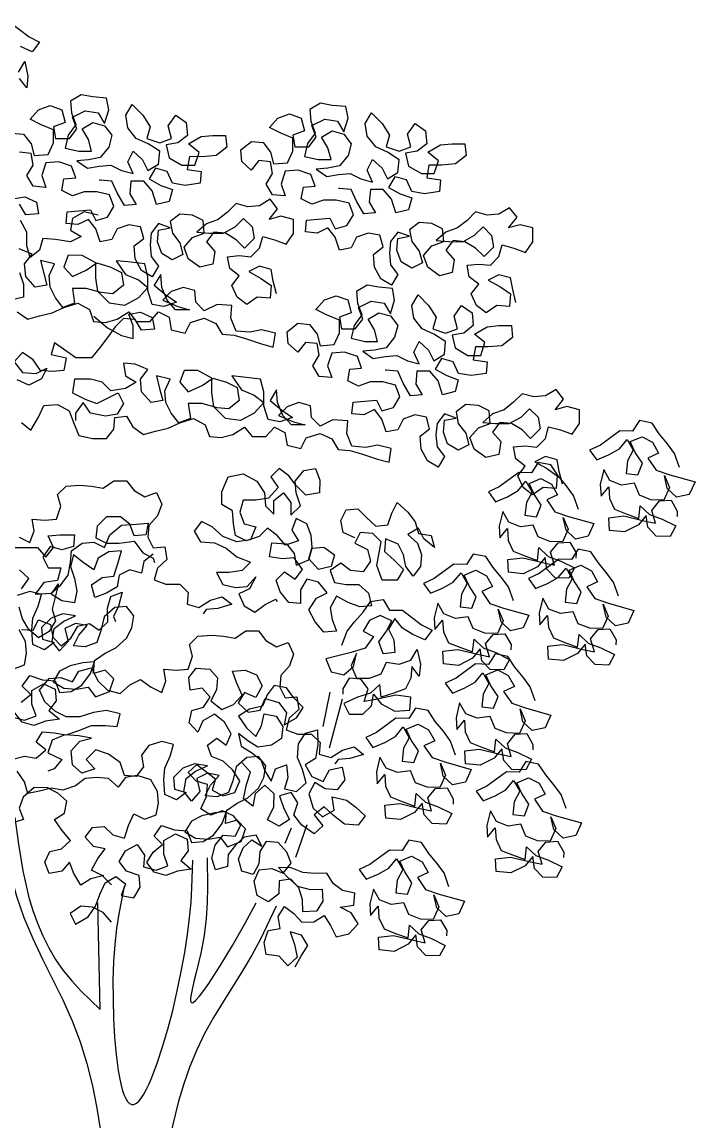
# Model space of a CAD drawing. Extents: x 115 to 1469, y 94 to 338.
# Drawn here: x 184.165 to 186.83, y 247.435 to 251.787 of the extents above; entities that cross this region are included whole.
import ezdxf

# ---------------------------------------------------------------- set-up
doc = ezdxf.new("R2010")
doc.units = 0
doc.layers.get('0').update_dxf_attribs({"linetype": 'CONTINUOUS'})
doc.layers.add('ESQUAD', color=3, linetype='CONTINUOUS')

# ---------------------------------------------------------------- blocks, each defined once
blk = doc.blocks.new('ARV-ELEV4')
for p, q in [((499.8, 1990.1), (513.6, 2057.1)), ((536.6, 2043.4), (511.5, 1948.3)), ((426.2, 1764.7), (438.7, 1794)), ((468, 1799.8), (446.4, 1736.6)), ((68.1, 1442.4), (63.5, 1648.8))]:
    blk.add_line(p, q)
for points in [[(-107, 3353.9), (-69.9, 3325.1), (-49.4, 3314.8), (-63.8, 3296.2), (-86.4, 3306.5)], [(-90.6, 3257.1), (-78.2, 3277.7), (-72.1, 3248.9), (-74.2, 3226.2), (-88.5, 3244.8)], [(-93, 2793.2), (-72.4, 2778.8), (-49.8, 2784.9), (-25.1, 2791.1), (-2.4, 2801.4), (24.4, 2809.6), (47, 2797.2), (55.2, 2774.5), (77.9, 2772.5), (100.6, 2778.6), (123.2, 2793), (137.6, 2774.5), (164.4, 2774.4), (180.9, 2793), (201.5, 2782.6), (205.6, 2757.9), (232.3, 2751.7), (242.6, 2772.3), (269.4, 2780.5), (292.1, 2770.2), (304.4, 2749.6), (327.1, 2747.5), (349.7, 2741.3), (380.6, 2731), (403.2, 2724.8), (407.4, 2751.6), (380.6, 2757.8), (358, 2753.7), (331.2, 2755.7), (320.9, 2780.5), (323, 2805.2), (294.2, 2807.3), (269.4, 2794.9), (253, 2811.4), (250.9, 2834.1), (228.3, 2840.3), (205.6, 2832.1), (189.1, 2815.6), (218, 2803.2), (240.6, 2797), (213.8, 2797), (197.4, 2815.6), (187.1, 2840.3), (185.1, 2865), (172.7, 2844.4), (195.3, 2825.9), (215.9, 2811.5), (191.2, 2803.2), (168.5, 2807.4), (160.3, 2834.2), (160.4, 2860.9), (154.2, 2885.6), (121.2, 2889.8), (98.6, 2891.9), (117.1, 2865.1), (141.8, 2854.8), (160.3, 2840.3), (141.8, 2819.8), (115, 2805.4), (86.2, 2809.5), (63.5, 2832.2), (59.4, 2859), (59.5, 2887.8), (32.7, 2902.2), (5.9, 2902.3), (-2.3, 2879.6), (14.1, 2861.1), (40.9, 2873.4), (61.5, 2887.8), (88.3, 2879.5), (108.9, 2869.2), (113, 2844.5), (92.4, 2828), (69.7, 2830.1), (40.9, 2838.4), (14.1, 2838.4), (18.2, 2809.6), (-4.5, 2801.4), (-18.9, 2819.9), (-29.1, 2840.5), (-31.2, 2863.2), (-20.9, 2885.8), (-47.6, 2892), (-41.5, 2867.3), (-35.3, 2844.6), (-58, 2840.5), (-76.5, 2861.1), (-78.5, 2885.9), (-64.1, 2904.4), (-88.8, 2914.7)], [(409.4, 2827.5), (403.2, 2852.2), (399.1, 2874.8), (376.5, 2881), (355.9, 2870.7), (378.5, 2858.4), (399.1, 2843.9), (397, 2819.2), (372.3, 2821.3), (351.7, 2806.9), (333.2, 2821.3), (322.9, 2844), (337.3, 2862.5), (318.8, 2877), (314.7, 2899.6), (337.4, 2901.7), (360, 2899.6), (376.5, 2916), (382.7, 2938.7), (405.4, 2932.5), (428, 2924.2), (442.4, 2944.8), (442.5, 2971.6), (417.8, 2977.8), (395.1, 2971.6), (411.6, 2992.2), (397.2, 3010.7), (376.6, 2998.4), (353.9, 2996.4), (331.3, 3002.6), (314.8, 2986.1), (296.3, 2971.7), (273.6, 2963.5), (255, 2947), (279.8, 2945), (306.5, 2944.9), (329.2, 2957.3), (345.7, 2973.7), (362.1, 2957.2), (366.2, 2934.6), (347.7, 2916.1), (331.2, 2932.6), (310.6, 2944.9), (288, 2947), (273.6, 2928.5), (290, 2909.9), (285.9, 2885.2), (261.2, 2879.1), (238.5, 2895.6), (230.3, 2918.2), (246.8, 2936.7), (269.5, 2945), (267.4, 2969.7), (246.8, 2980), (222.1, 2982.1), (203.6, 2967.7), (207.7, 2945), (222.1, 2926.5), (228.2, 2903.8), (207.6, 2893.5), (187, 2905.9), (178.8, 2928.6), (180.9, 2951.2), (203.6, 2955.3), (180.9, 2963.6), (166.5, 2945.1), (164.4, 2922.4), (166.5, 2899.8), (180.8, 2881.2), (168.5, 2860.6), (147.9, 2873), (135.6, 2895.7), (133.5, 2920.4), (152.1, 2934.8), (145.9, 2957.4), (123.3, 2961.6), (100.6, 2953.4), (90.3, 2932.8), (67.6, 2928.7), (59.4, 2953.4), (45, 2971.9), (24.4, 2961.7), (1.8, 2963.7), (3.8, 2986.4), (49.1, 2990.5), (59.4, 2969.9), (82.1, 2976), (94.5, 2996.6), (86.2, 3019.3), (61.5, 3025.5), (36.8, 3025.5), (14.2, 3017.3), (-6.4, 3027.6), (-2.3, 3050.2), (20.4, 3052.3), (12.2, 3074.9), (-12.5, 3083.2), (-37.3, 3081.2), (-45.5, 3056.5), (-37.3, 3033.8), (-62, 3035.9), (-74.4, 3056.5), (-62, 3077.1), (-66.1, 3099.7), (-88.7, 3101.8)], [(-103.1, 3138.9), (-80.5, 3136.8), (-66.1, 3118.3), (-59.9, 3095.6), (-33.1, 3097.6), (-22.8, 3120.3), (-22.8, 3145), (-47.5, 3155.3), (-68.1, 3165.6), (-51.6, 3184.1), (-28.9, 3192.4), (-6.3, 3184.1), (-0.1, 3159.4), (-22.8, 3151.2), (-18.7, 3128.5), (8.1, 3128.5), (22.5, 3147), (14.3, 3169.7), (39, 3182), (63.7, 3177.9), (76.1, 3157.3), (84.3, 3184), (80.2, 3206.7), (53.5, 3208.8), (30.8, 3212.9), (10.2, 3200.6), (12.3, 3177.9), (20.5, 3155.2), (6, 3134.7), (-0.2, 3110), (26.6, 3103.8), (51.3, 3103.7), (45.2, 3126.4), (32.8, 3147), (53.4, 3159.3), (76.1, 3153.1), (90.5, 3134.6), (84.3, 3111.9), (67.8, 3091.4), (45.1, 3087.3), (22.5, 3085.2), (43, 3070.8), (65.7, 3074.9), (88.4, 3076.9), (108.9, 3066.6), (131.6, 3060.4), (121.3, 3083.1), (131.6, 3103.7), (150.1, 3087.2), (160.4, 3066.6), (181, 3078.9), (183.1, 3103.6), (160.5, 3118.1), (137.8, 3128.4), (121.4, 3149), (117.3, 3173.7), (129.7, 3194.3), (150.2, 3173.7), (164.6, 3151), (158.4, 3128.3), (183.1, 3120.1), (205.8, 3128.3), (199.6, 3153), (214.1, 3173.6), (234.6, 3159.2), (236.7, 3134.5), (218.1, 3120.1), (195.5, 3116), (201.6, 3091.2), (226.3, 3076.8), (251, 3076.8), (259.3, 3101.5), (238.7, 3118), (263.5, 3132.4), (286.1, 3134.4), (310.8, 3134.4), (312.9, 3111.7), (292.3, 3095.3), (265.5, 3093.2), (240.8, 3093.3), (236.6, 3068.6), (263.4, 3064.4), (261.3, 3041.8), (232.5, 3037.7), (207.8, 3041.8), (197.5, 3064.5), (174.8, 3070.7), (162.5, 3050.1), (185.1, 3037.7), (207.8, 3029.5), (201.6, 3006.8), (176.8, 3000.7), (168.6, 3027.4), (152.2, 3046), (127.5, 3046), (125.4, 3021.3), (137.7, 3000.7), (115.1, 2998.6), (100.7, 3023.4), (90.4, 3046), (67.7, 3048.1), (65.7, 3048.1)], [(873.2, 2811.3), (867, 2836), (862.9, 2858.6), (840.3, 2864.8), (819.7, 2854.5), (842.3, 2842.2), (862.9, 2827.7), (860.8, 2803), (836.1, 2805.1), (815.5, 2790.7), (797, 2805.1), (786.7, 2827.8), (801.1, 2846.3), (782.6, 2860.8), (778.5, 2883.4), (801.2, 2885.5), (823.8, 2883.4), (840.3, 2899.8), (846.5, 2922.5), (869.2, 2916.3), (891.8, 2908), (906.2, 2928.6), (906.3, 2955.4), (881.6, 2961.6), (858.9, 2955.4), (875.4, 2976), (861, 2994.5), (840.4, 2982.2), (817.7, 2980.2), (795.1, 2986.4), (778.6, 2969.9), (760.1, 2955.5), (737.4, 2947.3), (718.8, 2930.8), (743.6, 2928.8), (770.3, 2928.7), (793, 2941.1), (809.5, 2957.5), (825.9, 2941), (830, 2918.4), (811.5, 2899.9), (795, 2916.4), (774.4, 2928.7), (751.8, 2930.8), (737.4, 2912.3), (753.8, 2893.7), (749.7, 2869), (725, 2862.9), (702.3, 2879.4), (694.1, 2902), (710.6, 2920.5), (733.3, 2928.8), (731.2, 2953.5), (710.6, 2963.8), (685.9, 2965.9), (667.4, 2951.5), (671.5, 2928.8), (685.9, 2910.3), (692, 2887.6), (671.4, 2877.3), (650.8, 2889.7), (642.6, 2912.4), (644.7, 2935), (667.4, 2939.1), (644.7, 2947.4), (630.3, 2928.9), (628.2, 2906.2), (630.2, 2883.6), (644.6, 2865), (632.3, 2844.4), (611.7, 2856.8), (599.4, 2879.5), (597.3, 2904.2), (615.9, 2918.6), (609.7, 2941.2), (587.1, 2945.4), (564.4, 2937.2), (554.1, 2916.6), (531.4, 2912.5), (523.2, 2937.2), (508.8, 2955.7), (488.2, 2945.5), (465.6, 2947.5), (467.6, 2970.2), (512.9, 2974.3), (523.2, 2953.7), (545.9, 2959.8), (558.3, 2980.4), (550, 3003.1), (525.3, 3009.3), (500.6, 3009.3), (478, 3001.1), (457.4, 3011.4), (461.5, 3034), (484.2, 3036.1), (476, 3058.7), (451.2, 3067), (426.5, 3065), (418.3, 3040.3), (426.5, 3017.6), (401.8, 3019.7), (389.4, 3040.3), (401.8, 3060.9), (397.7, 3083.5), (375.1, 3085.6), (360.6, 3067.1), (342.1, 3083.6), (340.1, 3106.2), (360.7, 3122.7), (383.3, 3120.6), (397.7, 3102.1), (403.9, 3079.4), (430.7, 3081.4), (441, 3104.1), (441, 3128.8), (416.3, 3139.1), (395.7, 3149.4), (412.2, 3167.9), (434.9, 3176.2), (457.5, 3167.9), (463.7, 3143.2), (441, 3135), (445.1, 3112.3), (471.9, 3112.3), (486.3, 3130.8), (478.1, 3153.5), (502.8, 3165.8), (527.5, 3161.7), (539.9, 3141.1), (548.1, 3167.8), (544, 3190.5), (517.3, 3192.6), (494.6, 3196.7), (474, 3184.4), (476, 3161.7), (484.3, 3139), (469.8, 3118.5), (463.6, 3093.8), (490.4, 3087.6), (515.1, 3087.5), (509, 3110.2), (496.6, 3130.8), (517.2, 3143.1), (539.9, 3136.9), (554.3, 3118.4), (548.1, 3095.7), (531.6, 3075.2), (508.9, 3071.1), (486.3, 3069), (506.8, 3054.6), (529.5, 3058.7), (552.2, 3060.7), (572.7, 3050.4), (595.4, 3044.2), (585.1, 3066.9), (595.4, 3087.5), (613.9, 3071), (624.2, 3050.4), (644.8, 3062.7), (646.9, 3087.4), (624.3, 3101.9), (601.6, 3112.2), (585.2, 3132.8), (581.1, 3157.5), (593.4, 3178.1), (614, 3157.5), (628.4, 3134.8), (622.2, 3112.1), (646.9, 3103.9), (669.6, 3112.1), (663.4, 3136.8), (677.9, 3157.4), (698.4, 3143), (700.5, 3118.3), (681.9, 3103.9), (659.3, 3099.8), (665.4, 3075), (690.1, 3060.6), (714.8, 3060.6), (723.1, 3085.3), (702.5, 3101.8), (727.2, 3116.2), (749.9, 3118.2), (774.6, 3118.2), (776.7, 3095.5), (756, 3079.1), (729.3, 3077), (704.6, 3077.1), (700.4, 3052.4), (727.2, 3048.2), (725.1, 3025.6), (696.3, 3021.5), (671.6, 3025.6), (661.3, 3048.3), (638.6, 3054.5), (626.3, 3033.9), (648.9, 3021.5), (671.6, 3013.3), (665.4, 2990.6), (640.6, 2984.5), (632.4, 3011.2), (616, 3029.8), (591.3, 3029.8), (589.2, 3005.1), (601.5, 2984.5), (578.9, 2982.4), (564.5, 3007.2), (554.2, 3029.8), (531.5, 3031.9), (529.5, 3031.9)], [(-101.1, 3011.5), (-78.4, 3015.6), (-55.8, 3005.3), (-51.7, 2982.6), (-76.4, 2980.6), (-88.7, 3001.2)], [(63.9, 2980), (37.1, 2986.2), (14.4, 2973.9), (10.3, 2951.3), (30.9, 2938.9), (10.3, 2928.6), (-18.6, 2932.8), (-43.3, 2934.8), (-49.5, 2912.2), (-68, 2897.8), (-74.2, 2920.4), (-74.2, 2947.2), (-86.5, 2969.9)], [(-88.6, 2869), (-80.4, 2846.3), (-80.4, 2821.6), (-105.2, 2815.4)], [(-84.8, 2578.6), (-66.3, 2564.2), (-51.8, 2588.9), (-41.5, 2611.5), (-14.7, 2613.5), (7.9, 2601.2), (16.1, 2578.5), (26.4, 2553.8), (53.2, 2547.6), (79.9, 2547.6), (94.4, 2566.1), (96.4, 2588.7), (119.1, 2590.8), (131.4, 2570.2), (152, 2555.7), (174.7, 2561.9), (199.4, 2568), (222.1, 2578.3), (248.8, 2586.5), (271.5, 2574.2), (279.7, 2551.5), (302.3, 2549.4), (325, 2555.6), (347.7, 2570), (362.1, 2551.4), (388.8, 2551.4), (405.3, 2569.9), (425.9, 2559.6), (430, 2534.9), (456.8, 2528.7), (467.1, 2549.3), (493.9, 2557.5), (516.5, 2547.2), (528.9, 2526.6), (551.5, 2524.5), (574.2, 2518.3), (605, 2508), (627.7, 2501.8), (631.8, 2528.5), (605.1, 2534.7), (582.4, 2530.6), (555.6, 2532.7), (545.4, 2557.4), (547.4, 2582.1), (518.6, 2584.2), (493.9, 2571.9), (477.4, 2588.4), (475.4, 2611), (452.7, 2617.2), (430.1, 2609), (413.6, 2592.6), (442.4, 2580.2), (465.1, 2574), (438.3, 2574), (421.8, 2592.6), (411.6, 2617.3), (409.5, 2642), (397.1, 2621.4), (419.8, 2602.9), (440.4, 2588.4), (415.6, 2580.2), (393, 2584.3), (384.8, 2611.1), (384.8, 2637.9), (378.6, 2662.6), (345.7, 2666.8), (323, 2668.8), (341.6, 2642.1), (366.3, 2631.7), (384.8, 2617.3), (366.2, 2596.7), (339.4, 2582.3), (310.6, 2586.5), (288, 2609.2), (283.9, 2635.9), (283.9, 2664.8), (257.2, 2679.2), (230.4, 2679.2), (222.1, 2656.6), (238.6, 2638), (265.4, 2650.4), (286, 2664.8), (312.7, 2656.5), (333.3, 2646.2), (337.4, 2621.5), (316.8, 2605), (294.2, 2607.1), (265.3, 2615.4), (238.6, 2615.4), (242.7, 2586.5), (220, 2578.3), (205.6, 2596.9), (195.3, 2617.5), (193.3, 2640.1), (203.6, 2662.8), (176.8, 2669), (183, 2644.3), (189.1, 2621.6), (166.5, 2617.5), (148, 2638.1), (145.9, 2662.8), (160.4, 2681.3), (135.7, 2691.7), (113, 2693.7), (117.1, 2669), (137.7, 2656.7), (117.1, 2644.3), (88.3, 2640.2), (71.8, 2656.7), (49.1, 2662.9), (18.3, 2662.9), (14.1, 2636.2), (38.8, 2623.8), (61.5, 2615.5), (102.7, 2636.1), (112.9, 2615.5), (100.6, 2594.9), (77.9, 2590.8), (49.1, 2597), (34.7, 2617.6), (20.3, 2597), (20.2, 2582.6)], [(963.4, 2459.2), (957.2, 2483.9), (953.1, 2506.6), (930.5, 2512.8), (909.9, 2502.5), (932.5, 2490.1), (953.1, 2475.7), (951, 2451), (926.3, 2453.1), (905.7, 2438.7), (887.2, 2453.1), (876.9, 2475.8), (891.3, 2494.3), (872.8, 2508.7), (868.7, 2531.4), (891.4, 2533.4), (914, 2531.3), (930.5, 2547.8), (936.7, 2570.5), (959.4, 2564.3), (982, 2556), (996.4, 2576.6), (996.5, 2603.3), (971.8, 2609.6), (949.1, 2603.4), (965.6, 2624), (951.2, 2642.5), (930.6, 2630.2), (907.9, 2628.1), (885.3, 2634.3), (868.8, 2617.9), (850.2, 2603.5), (827.6, 2595.3), (809, 2578.8), (833.7, 2576.7), (860.5, 2576.7), (883.2, 2589), (899.7, 2605.5), (916.1, 2589), (920.2, 2566.4), (901.7, 2547.8), (885.2, 2564.3), (864.6, 2576.7), (842, 2578.8), (827.6, 2560.3), (844, 2541.7), (839.9, 2517), (815.1, 2510.8), (792.5, 2527.3), (784.3, 2550), (800.8, 2568.5), (823.4, 2576.7), (821.4, 2601.5), (800.8, 2611.8), (776.1, 2613.8), (757.6, 2599.4), (761.7, 2576.8), (776.1, 2558.2), (782.2, 2535.6), (761.6, 2525.3), (741, 2537.7), (732.8, 2560.3), (734.9, 2583), (757.6, 2587.1), (734.9, 2595.4), (720.5, 2576.8), (718.4, 2554.2), (720.4, 2531.5), (734.8, 2513), (722.5, 2492.4), (701.9, 2504.8), (689.5, 2527.4), (687.5, 2552.1), (706.1, 2566.5), (699.9, 2589.2), (677.2, 2593.3), (654.6, 2585.1), (644.3, 2564.5), (621.6, 2560.4), (613.4, 2585.2), (599, 2603.7), (578.4, 2593.4), (555.7, 2595.5), (557.8, 2618.2), (603.1, 2622.2), (613.4, 2601.6), (636.1, 2607.8), (648.4, 2628.4), (640.2, 2651), (615.5, 2657.2), (590.8, 2657.3), (568.2, 2649), (547.6, 2659.4), (551.7, 2682), (574.4, 2684.1), (566.1, 2706.7), (541.4, 2715), (516.7, 2712.9), (508.5, 2688.2), (516.7, 2665.6), (492, 2667.7), (479.6, 2688.3), (492, 2708.8), (487.9, 2731.5), (465.3, 2733.6), (450.8, 2715.1), (432.3, 2731.5), (430.3, 2754.2), (450.9, 2770.7), (473.5, 2768.6), (487.9, 2750), (494.1, 2727.4), (520.9, 2729.4), (531.2, 2752), (531.2, 2776.8), (506.5, 2787.1), (485.9, 2797.4), (502.4, 2815.9), (525.1, 2824.1), (547.7, 2815.9), (553.9, 2791.2), (531.2, 2782.9), (535.3, 2760.3), (562.1, 2760.3), (576.5, 2778.8), (568.3, 2801.4), (593, 2813.8), (617.7, 2809.6), (630.1, 2789), (638.3, 2815.8), (634.2, 2838.4), (607.5, 2840.5), (584.8, 2844.7), (564.2, 2832.3), (566.2, 2809.7), (574.5, 2787), (560, 2766.4), (553.8, 2741.7), (580.6, 2735.5), (605.3, 2735.5), (599.1, 2758.2), (586.8, 2778.8), (607.4, 2791.1), (630.1, 2784.9), (644.5, 2766.4), (638.3, 2743.7), (621.8, 2723.1), (599.1, 2719), (576.5, 2717), (597, 2702.6), (619.7, 2706.7), (642.3, 2708.7), (662.9, 2698.4), (685.6, 2692.2), (675.3, 2714.8), (685.6, 2735.4), (704.1, 2718.9), (714.4, 2698.3), (735, 2710.7), (737.1, 2735.4), (714.5, 2749.8), (691.8, 2760.1), (675.4, 2780.7), (671.3, 2805.5), (683.6, 2826), (704.2, 2805.4), (718.6, 2782.8), (712.4, 2760.1), (737.1, 2751.9), (759.8, 2760.1), (753.6, 2784.8), (768.1, 2805.4), (788.6, 2790.9), (790.7, 2766.2), (772.1, 2751.8), (749.5, 2747.7), (755.6, 2723), (780.3, 2708.6), (805, 2708.6), (813.3, 2733.3), (792.7, 2749.8), (817.4, 2764.1), (840.1, 2766.2), (864.8, 2766.2), (866.8, 2743.5), (846.2, 2727), (819.5, 2725), (794.8, 2725), (790.6, 2700.3), (817.4, 2696.2), (815.3, 2673.5), (786.5, 2669.4), (761.8, 2673.6), (751.5, 2696.2), (728.8, 2702.4), (716.5, 2681.9), (739.1, 2669.5), (761.7, 2661.2), (755.5, 2638.6), (730.8, 2632.4), (722.6, 2659.2), (706.2, 2677.8), (681.4, 2677.8), (679.4, 2653.1), (691.7, 2632.5), (669, 2630.4), (654.7, 2655.1), (644.4, 2677.8), (621.7, 2679.9), (619.7, 2679.9)], [(55.4, 2784.4), (82.2, 2761.7), (108.9, 2747.3), (131.6, 2741.1), (131.6, 2765.8), (123.4, 2788.5), (146.1, 2792.6), (168.7, 2782.2), (172.8, 2759.6), (148.1, 2757.6), (135.7, 2778.2), (113.1, 2780.2), (96.6, 2763.8), (82.2, 2743.2), (67.7, 2724.7), (51.2, 2704.1), (20.4, 2704.1), (-20.8, 2733), (-27, 2710.3), (1.8, 2704.1), (-2.3, 2679.4), (-25, 2677.4), (-47.6, 2679.5), (-62, 2700.1), (-82.6, 2714.5), (-99.1, 2696), (-82.6, 2675.4), (-55.9, 2673.3), (-35.3, 2683.6), (-45.6, 2663), (-70.3, 2650.7), (-92.9, 2661)], [(1190.1, 2491.6), (1180.6, 2518.6), (1166.7, 2537.6), (1150.8, 2556.6), (1137, 2577.6), (1112.4, 2582.4), (1099.4, 2562.2), (1074.7, 2562.9), (1036.9, 2535.1), (1016, 2525.4), (1029.9, 2506.5), (1052.8, 2516.1), (1073.7, 2527.9), (1088.7, 2546), (1100.4, 2525.1), (1089.6, 2504.8), (1086.8, 2480.1), (1109.4, 2477.4), (1118.3, 2499.8), (1104.4, 2520.8), (1094.7, 2541.7), (1117.7, 2551.3), (1138, 2540.5), (1149.7, 2519.5), (1128.8, 2509.8), (1144.7, 2486.7), (1171.2, 2477.7), (1220.2, 2463.9), (1209.2, 2439.5), (1184.4, 2434.1), (1166.3, 2451.1), (1160.8, 2475.9), (1170.5, 2453), (1159.5, 2428.6), (1134.8, 2429.3), (1112.4, 2438.2), (1102.7, 2461.1), (1077.9, 2457.7), (1055.5, 2466.6), (1043.7, 2487.5), (1036.7, 2458.9), (1038.2, 2436.2), (1053.1, 2454.3), (1054.5, 2431.6), (1064.2, 2410.7), (1086.6, 2401.8), (1111.1, 2392.9), (1113.8, 2417.5), (1131.9, 2400.5), (1156.4, 2391.6), (1182.8, 2378.5), (1171.9, 2358.2), (1145.1, 2359), (1129.1, 2375.9), (1125.7, 2398.7), (1110.7, 2380.5), (1083.6, 2366.9), (1054.8, 2369.8), (1053.4, 2394.5), (1082.4, 2397.8), (1121.3, 2388.5), (1143.8, 2383.7), (1136.3, 2408.7), (1151.2, 2426.8), (1173.9, 2428.2), (1185.7, 2407.2), (1185.4, 2397)], [(994.2, 2410.6), (984.6, 2437.7), (970.7, 2456.6), (954.8, 2475.6), (941, 2496.6), (916.4, 2501.4), (903.5, 2481.2), (878.8, 2481.9), (840.9, 2454.1), (820, 2444.4), (833.9, 2425.5), (856.8, 2435.1), (877.8, 2446.9), (892.7, 2465), (904.5, 2444.1), (893.6, 2423.8), (890.8, 2399.1), (913.4, 2396.4), (922.3, 2418.8), (908.5, 2439.8), (898.8, 2460.7), (921.7, 2470.4), (942, 2459.5), (953.8, 2438.5), (932.9, 2428.8), (948.7, 2405.7), (975.2, 2396.7), (1024.3, 2383), (1013.3, 2358.6), (988.4, 2353.1), (970.3, 2370.1), (964.9, 2395), (974.5, 2372), (963.5, 2347.6), (938.8, 2348.3), (916.4, 2357.2), (906.8, 2380.1), (881.9, 2376.7), (859.5, 2385.6), (847.8, 2406.5), (840.8, 2377.9), (842.2, 2355.2), (857.1, 2373.3), (858.5, 2350.6), (868.2, 2329.7), (890.6, 2320.8), (915.1, 2311.9), (917.9, 2336.6), (935.9, 2319.6), (960.4, 2310.6), (986.8, 2297.5), (975.9, 2277.2), (949.2, 2278), (933.2, 2294.9), (929.7, 2317.7), (914.8, 2299.6), (887.6, 2285.9), (858.8, 2288.8), (857.5, 2313.6), (886.4, 2316.8), (925.3, 2307.5), (947.8, 2302.7), (940.3, 2327.7), (955.2, 2345.8), (977.9, 2347.2), (989.7, 2326.3), (989.4, 2316)], [(560.9, 2355.8), (538.3, 2366.1), (534.2, 2388.8), (544.5, 2409.4), (567.1, 2411.4), (583.6, 2394.9), (602.1, 2378.4), (624.8, 2380.5), (633, 2403.1), (643.4, 2423.7), (663.9, 2405.1), (678.3, 2386.6), (684.5, 2363.9), (709.2, 2359.8), (715.4, 2337.1), (694.8, 2353.6), (684.5, 2374.2), (663.9, 2361.9), (682.4, 2345.4), (690.6, 2322.7), (688.5, 2300.1), (674.1, 2281.6), (659.7, 2300.1), (655.6, 2322.8), (645.3, 2343.4), (620.6, 2353.7), (618.6, 2329), (637.1, 2312.5), (655.6, 2293.9), (643.2, 2273.4), (614.4, 2273.4), (604.1, 2302.2), (612.4, 2347.5), (595.9, 2364), (571.2, 2366.1), (560.9, 2345.5), (585.6, 2333.1), (591.8, 2310.5), (577.3, 2289.9), (552.6, 2292), (534.1, 2306.4), (513.5, 2292), (521.7, 2269.3), (544.4, 2265.2), (569.1, 2265.2), (587.6, 2248.7), (593.7, 2224), (571.1, 2221.9), (548.4, 2230.2), (525.8, 2242.6), (513.4, 2219.9), (517.5, 2197.3), (525.7, 2174.6), (501, 2172.6), (484.6, 2193.2), (472.2, 2215.9), (486.7, 2238.5), (507.3, 2248.8), (490.8, 2269.4), (468.2, 2275.6), (455.8, 2255), (455.8, 2228.2), (433.1, 2230.3), (416.7, 2250.9), (408.5, 2273.6), (424.9, 2290), (445.5, 2275.6), (460, 2294.1), (443.5, 2316.8), (420.8, 2314.7), (396.1, 2318.9), (400.3, 2345.7), (429.1, 2343.6), (443.5, 2325), (447.6, 2302.4), (472.3, 2312.6), (478.5, 2335.3), (501.2, 2337.3), (521.8, 2322.9), (515.6, 2300.2), (490.8, 2294.1), (472.3, 2314.7), (478.5, 2337.3), (476.5, 2360), (468.3, 2382.7), (447.7, 2393), (439.4, 2370.3), (451.8, 2349.7), (427, 2341.5), (410.6, 2360.1), (392.1, 2374.5), (375.6, 2358), (350.9, 2349.8), (330.3, 2360.1), (326.2, 2382.8), (324.1, 2407.5), (303.6, 2419.9), (303.6, 2444.6), (316, 2473.4), (344.8, 2479.6), (371.6, 2465.1), (386, 2442.5), (388, 2417.7), (404.4, 2401.3), (404.5, 2428), (423, 2442.4), (437.4, 2423.9), (437.4, 2399.2), (455.9, 2417.7), (447.7, 2442.4), (445.7, 2465.1), (462.2, 2485.6), (484.8, 2489.7), (493.1, 2467.1), (493, 2442.4), (466.3, 2438.3), (447.7, 2456.8), (433.3, 2475.4), (414.8, 2489.8), (398.3, 2473.3), (412.7, 2452.7), (394.2, 2432.2), (369.5, 2428.1), (344.8, 2428.1), (338.6, 2405.4), (346.8, 2382.8), (369.4, 2376.6), (359.1, 2351.9), (332.3, 2347.8), (305.6, 2358.1), (285, 2376.7), (264.4, 2387), (250, 2368.4), (262.3, 2347.8), (289.1, 2345.8), (311.7, 2335.4), (332.3, 2318.9), (359.1, 2308.6), (342.6, 2292.2), (317.9, 2288.1), (293.1, 2288.1), (305.5, 2265.4), (330.2, 2259.2), (352.8, 2261.3), (369.3, 2279.8), (357, 2257.1), (336.3, 2246.9), (346.6, 2224.2), (367.2, 2211.8), (387.8, 2226.2), (408.4, 2236.5), (410.5, 2232.4)], [(-101.6, 2101.5), (-78.9, 2109.7), (-74.8, 2132.4), (-76.8, 2155.1), (-89.1, 2177.7)], [(-89, 2356.9), (-68.4, 2346.6), (-60.1, 2369.2), (-64.2, 2391.9), (-39.5, 2389.8), (-16.9, 2391.8), (-8.6, 2416.5), (-14.8, 2439.2), (1.7, 2455.6), (28.5, 2457.7), (51.2, 2455.6), (73.8, 2451.5), (94.4, 2465.9), (119.1, 2465.8), (133.5, 2447.3), (154.1, 2434.9), (176.8, 2443.1), (187, 2420.5), (178.8, 2397.8), (162.3, 2379.3), (160.2, 2356.7), (170.5, 2336.1), (193.1, 2338.1), (197.2, 2313.4), (178.7, 2296.9), (172.5, 2274.3), (195.1, 2266), (221.9, 2266), (238.4, 2249.5), (236.3, 2226.8), (258.9, 2220.6), (281.6, 2235), (304.3, 2241.2), (322.8, 2226.8), (296, 2218.6), (273.4, 2216.5), (267.2, 2208.3)], [(170.8, 2324.2), (152.2, 2309.8), (148.1, 2287.2), (125.4, 2293.4), (104.8, 2283.1), (100.7, 2260.5), (80.1, 2248.1), (57.4, 2239.9), (51.3, 2264.6), (71.9, 2279), (94.5, 2281.1), (102.8, 2307.8), (109, 2330.5), (84.3, 2328.4), (63.7, 2316.1), (55.4, 2293.4), (34.8, 2307.9), (16.3, 2322.3), (10.1, 2299.7), (18.3, 2277), (22.4, 2252.3), (18.3, 2229.6), (-6.4, 2233.8), (-27, 2246.2), (-12.6, 2266.7), (-25, 2217.3), (-18.8, 2194.7), (-31.2, 2174.1), (-51.8, 2161.7), (-70.3, 2178.2), (-82.7, 2198.8), (-88.8, 2221.5)], [(-84.7, 2256.5), (-70.2, 2277.1), (-88.7, 2293.6)], [(-105.2, 2336.8), (-53.7, 2336.8), (-37.2, 2318.2), (-22.8, 2336.8), (-33.1, 2359.4), (-10.4, 2361.5), (18.4, 2361.4), (16.3, 2338.8), (-6.3, 2332.6), (-29, 2338.8), (-43.4, 2318.2), (-33.1, 2297.6), (-8.4, 2297.6), (-14.6, 2272.9), (-41.4, 2268.8), (-57.9, 2246.2), (-27, 2248.2), (-8.5, 2264.7), (6, 2283.2), (10.1, 2307.9), (12.2, 2330.6), (32.8, 2344.9), (55.5, 2347), (76, 2336.7), (86.4, 2361.4), (109, 2379.9), (137.9, 2381.9), (160.5, 2384), (156.4, 2361.3), (133.7, 2359.3), (125.5, 2381.9), (107, 2396.4), (80.2, 2396.4), (61.7, 2377.9), (59.6, 2355.2), (80.2, 2344.9), (104.9, 2344.9), (133.7, 2349), (150.2, 2326.3), (170.8, 2316), (172.8, 2307.8)], [(868.4, 2233.3), (858.8, 2260.4), (844.9, 2279.3), (829, 2298.3), (815.2, 2319.3), (790.6, 2324.1), (777.7, 2303.9), (753, 2304.6), (715.1, 2276.8), (694.2, 2267.1), (708.1, 2248.2), (731, 2257.8), (752, 2269.6), (766.9, 2287.7), (778.7, 2266.8), (767.8, 2246.5), (765, 2221.8), (787.6, 2219.1), (796.5, 2241.5), (782.7, 2262.5), (773, 2283.4), (795.9, 2293.1), (816.2, 2282.2), (827.9, 2261.3), (807.1, 2251.5), (822.9, 2228.4), (849.4, 2219.4), (898.5, 2205.7), (887.5, 2181.3), (862.6, 2175.8), (844.5, 2192.8), (839.1, 2217.7), (848.7, 2194.7), (837.7, 2170.3), (813, 2171), (790.6, 2179.9), (781, 2202.8), (756.1, 2199.4), (733.7, 2208.3), (722, 2229.3), (715, 2200.6), (716.4, 2177.9), (731.3, 2196), (732.7, 2173.3), (742.4, 2152.4), (764.8, 2143.6), (789.3, 2134.6), (792.1, 2159.3), (810.1, 2142.3), (834.6, 2133.3), (861, 2120.2), (850.1, 2099.9), (823.4, 2100.7), (807.4, 2117.6), (803.9, 2140.4), (789, 2122.3), (761.8, 2108.6), (733, 2111.5), (731.7, 2136.3), (760.6, 2139.6), (799.5, 2130.2), (822, 2125.4), (814.5, 2150.4), (829.4, 2168.5), (852.1, 2169.9), (863.9, 2149), (863.6, 2138.7)], [(1071.8, 2242.7), (1062.2, 2269.8), (1048.3, 2288.7), (1032.4, 2307.7), (1018.6, 2328.7), (994, 2333.5), (981.1, 2313.3), (956.4, 2314), (918.5, 2286.2), (897.6, 2276.5), (911.5, 2257.6), (934.4, 2267.2), (955.4, 2279), (970.3, 2297.1), (982.1, 2276.2), (971.2, 2255.9), (968.4, 2231.2), (991, 2228.5), (999.9, 2250.9), (986.1, 2271.9), (976.4, 2292.8), (999.3, 2302.5), (1019.6, 2291.6), (1031.3, 2270.6), (1010.5, 2260.9), (1026.3, 2237.8), (1052.8, 2228.8), (1101.9, 2215.1), (1090.9, 2190.6), (1066, 2185.2), (1047.9, 2202.2), (1042.5, 2227.1), (1052.1, 2204.1), (1041.1, 2179.7), (1016.4, 2180.4), (994, 2189.3), (984.4, 2212.2), (959.5, 2208.8), (937.1, 2217.7), (925.4, 2238.6), (918.4, 2210), (919.8, 2187.3), (934.7, 2205.4), (936.1, 2182.7), (945.8, 2161.8), (968.2, 2152.9), (992.7, 2144), (995.5, 2168.7), (1013.5, 2151.7), (1038, 2142.7), (1064.4, 2129.6), (1053.5, 2109.3), (1026.8, 2110.1), (1010.8, 2127), (1007.3, 2149.8), (992.4, 2131.7), (965.2, 2118), (936.4, 2120.9), (935.1, 2145.7), (964, 2148.9), (1002.9, 2139.6), (1025.4, 2134.8), (1017.9, 2159.8), (1032.8, 2177.9), (1055.5, 2179.3), (1067.3, 2158.4), (1067, 2148.1)], [(-103.7, 2008.9), (-79, 2002.7), (-56.3, 2010.9), (-64.6, 2033.5), (-64.5, 2060.3), (-41.9, 2072.6), (-19.2, 2062.3), (-17.2, 2039.7), (-31.6, 2021.2), (-11, 2004.7), (-37.8, 2000.6), (-60.5, 1992.3), (-83.1, 1998.5), (-97.5, 2017.1)], [(-85.1, 2037.7), (-66.6, 2052.1), (-83.1, 2068.6), (-68.6, 2089.1), (-43.9, 2080.9), (-19.2, 2078.8), (-11, 2056.1), (11.7, 2058.2), (32.3, 2070.5), (48.8, 2093.2), (57, 2115.8), (34.4, 2113.8), (9.7, 2107.6), (-10.9, 2097.3), (-23.3, 2076.7), (-2.7, 2064.4), (22, 2062.3), (44.6, 2066.4), (59, 2047.8), (85.8, 2058.1), (94.1, 2082.8), (77.6, 2099.3), (54.9, 2093.2), (57, 2117.9), (77.6, 2132.3), (98.2, 2142.5), (118.8, 2161.1), (129.2, 2181.6), (133.3, 2204.3), (118.9, 2222.8), (96.3, 2220.8), (75.6, 2202.3), (69.4, 2175.5), (61.2, 2152.9), (38.5, 2144.7), (15.9, 2146.7), (26.2, 2167.3), (42.7, 2185.8), (20, 2190), (-0.6, 2179.7), (5.6, 2155), (-10.9, 2136.5), (-25.3, 2155), (-21.2, 2179.7), (-2.6, 2194.1), (20, 2204.4), (-4.7, 2208.5), (-27.3, 2200.3), (-45.9, 2181.8), (-43.8, 2159.1), (-21.2, 2152.9), (-39.7, 2138.5), (-62.4, 2148.9), (-64.4, 2177.7), (-62.3, 2200.3), (-52, 2223), (-45.8, 2245.6), (-68.5, 2251.8), (-93.2, 2243.6)], [(75, 1701.9), (49.5, 1695.6), (30.1, 1683.3), (17.1, 1705.5), (8.7, 1727.5), (-6.6, 1710.2), (-31, 1705.7), (-39.4, 1727.6), (-29.4, 1748.1), (-6.8, 1753.6), (10.2, 1769.8), (-6.7, 1789.7), (-20.8, 1810.2), (-1.3, 1822.5), (3.3, 1846.1), (-13.9, 1861.4), (-34.4, 1871.3), (-60.2, 1872.5), (-81.1, 1853.8), (-89.2, 1832.3), (-80.8, 1810.4), (-104.5, 1803)], [(-84.8, 2178.4), (-61.8, 2176.5), (-51.9, 2197), (-28.6, 2187.8), (-24.1, 2163.4), (-7.9, 2146.4), (10.9, 2161.5), (24.7, 2184.4), (47.3, 2190), (65.7, 2176.6), (82.7, 2192.8), (82, 2219.6), (88.5, 2242.2), (110.4, 2250.6), (103.6, 2223.4), (93.6, 2203), (97.5, 2193.4)], [(535.9, 2147.9), (546.2, 2174.6), (560.6, 2193.2), (577.1, 2211.7), (591.5, 2232.3), (616.2, 2236.3), (628.6, 2215.7), (653.3, 2215.7), (690.3, 2186.9), (710.9, 2176.5), (696.5, 2158), (673.8, 2168.3), (653.3, 2180.7), (638.9, 2199.3), (626.5, 2178.7), (636.8, 2158.1), (638.8, 2133.4), (616.2, 2131.3), (607.9, 2154), (622.4, 2174.6), (632.7, 2195.1), (610, 2205.5), (589.4, 2195.2), (577.1, 2174.6), (597.6, 2164.3), (581.2, 2141.7), (554.4, 2133.4), (504.9, 2121.1), (515.2, 2096.4), (539.9, 2090.2), (558.5, 2106.7), (564.7, 2131.4), (554.3, 2108.7), (564.6, 2084), (589.3, 2084), (612, 2092.2), (622.3, 2114.8), (647, 2110.7), (669.7, 2118.9), (682.1, 2139.5), (688.2, 2110.7), (686.1, 2088), (671.7, 2106.6), (669.6, 2083.9), (659.3, 2063.3), (636.7, 2055.1), (612, 2046.9), (609.9, 2071.6), (591.4, 2055.1), (566.6, 2046.9), (539.9, 2034.6), (550.1, 2014), (576.9, 2014), (593.4, 2030.4), (597.5, 2053.1), (611.9, 2034.5), (638.7, 2020.1), (667.5, 2022.1), (669.6, 2046.8), (640.8, 2051), (601.7, 2042.8), (579, 2038.7), (587.3, 2063.4), (572.9, 2081.9), (550.2, 2084), (537.8, 2063.4), (537.8, 2053.1)], [(90, 1683.6), (71.4, 1702.1), (50.9, 1712.5), (63.2, 1735.1), (77.7, 1753.6), (55, 1757.8), (38.6, 1776.3), (53, 1794.8), (75.6, 1796.9), (92.1, 1780.4), (114.7, 1774.2), (123, 1798.9), (133.3, 1821.5), (153.9, 1811.2), (176.6, 1819.4), (180.7, 1842.1), (178.7, 1864.7), (166.3, 1887.4), (139.6, 1895.7), (116.9, 1891.6), (102.5, 1873), (84, 1889.5), (61.3, 1891.6), (38.7, 1889.6), (20.1, 1875.2), (-4.6, 1867), (-27.3, 1871.1), (-49.9, 1864.9), (-72.6, 1860.8), (-78.7, 1883.5), (-93.1, 1904.1)], [(-101.3, 1926.8), (-78.7, 1932.9), (-56, 1928.8), (-37.5, 1945.2), (-56, 1959.7), (-43.6, 1980.3), (-21, 1978.2), (1.7, 1974), (26.4, 1982.3), (51.1, 1992.5), (77.9, 1992.5), (100.5, 1990.4), (106.7, 2015.1), (80, 2021.3), (55.2, 2017.2), (28.5, 2009), (1.7, 2009.1), (-18.9, 2019.4), (-39.5, 2037.9), (-49.7, 2060.6), (-31.2, 2083.2), (-8.5, 2085.3), (14.1, 2077), (26.5, 2097.6), (51.2, 2103.7), (63.5, 2079), (82.1, 2060.5), (106.8, 2054.3), (125.3, 2070.7), (145.9, 2081), (166.5, 2066.6), (187.1, 2056.2), (195.3, 2078.9), (191.2, 2101.5), (216, 2099.5), (238.6, 2101.5), (246.9, 2126.2), (240.7, 2148.9), (257.2, 2165.3), (284, 2167.4), (306.6, 2165.3), (329.3, 2161.1), (349.9, 2175.5), (374.6, 2175.5), (389, 2157), (409.6, 2144.6), (432.2, 2152.8), (442.5, 2130.1), (434.3, 2107.5), (417.8, 2089), (415.7, 2066.3), (426, 2045.7), (448.6, 2047.8), (452.7, 2023.1), (434.2, 2006.6), (428, 1983.9), (450.6, 1975.7), (477.4, 1975.7), (493.8, 1959.2), (491.8, 1936.5), (514.4, 1930.3), (537.1, 1944.7), (559.7, 1950.9), (578.3, 1936.4), (551.5, 1928.2), (528.8, 1926.2), (522.6, 1918)], [(910.6, 2040.1), (901.1, 2067.1), (887.2, 2086.1), (871.3, 2105.1), (857.5, 2126.1), (832.9, 2130.9), (819.9, 2110.6), (795.2, 2111.4), (757.4, 2083.6), (736.5, 2073.9), (750.4, 2054.9), (773.3, 2064.6), (794.2, 2076.4), (809.2, 2094.5), (820.9, 2073.5), (810.1, 2053.2), (807.3, 2028.6), (829.9, 2025.9), (838.8, 2048.3), (824.9, 2069.3), (815.2, 2090.2), (838.2, 2099.8), (858.5, 2088.9), (870.2, 2068), (849.3, 2058.3), (865.2, 2035.2), (891.7, 2026.2), (940.7, 2012.4), (929.8, 1988), (904.9, 1982.6), (886.8, 1999.5), (881.3, 2024.4), (891, 2001.5), (880, 1977.1), (855.3, 1977.8), (832.9, 1986.7), (823.2, 2009.6), (798.4, 2006.2), (776, 2015.1), (764.2, 2036), (757.2, 2007.4), (758.7, 1984.7), (773.6, 2002.8), (775, 1980.1), (784.7, 1959.2), (807.1, 1950.3), (831.6, 1941.4), (834.4, 1966), (852.4, 1949), (876.9, 1940.1), (903.3, 1927), (892.4, 1906.7), (865.6, 1907.4), (849.6, 1924.4), (846.2, 1947.1), (831.2, 1929), (804.1, 1915.4), (775.3, 1918.3), (774, 1943), (802.9, 1946.3), (841.8, 1937), (864.3, 1932.2), (856.8, 1957.1), (871.7, 1975.3), (894.4, 1976.7), (906.2, 1955.7), (905.9, 1945.4)], [(445.8, 1524.9), (458, 1547.3), (470.3, 1566.7), (457.9, 1586.6), (435.8, 1593), (444, 1568.6), (449.4, 1544), (431.1, 1527.3), (414.4, 1545.5), (389.4, 1548.9), (385.6, 1572.1), (393.4, 1595.7), (416.6, 1599.6), (412.7, 1622.7), (425.1, 1642.2), (443.1, 1628.3), (458.4, 1611.4), (481.6, 1612.3), (501.5, 1624.8), (514, 1604.9), (525.1, 1583.5), (549.6, 1588.8), (567.8, 1608.5), (553.8, 1629.8), (533, 1640.6), (559.1, 1644.6), (561, 1668), (537.5, 1672.9), (519.5, 1686.7), (507, 1706.6), (483.8, 1705.7), (460.4, 1707.7), (438.1, 1717), (413.3, 1717.5), (430.1, 1699.2), (449.8, 1681), (474.8, 1674.7), (498.1, 1675.7), (499, 1652.4), (486.7, 1632.9), (460.5, 1631.9), (459.5, 1655.2), (452.8, 1678.2), (437.5, 1695.1), (414.4, 1691.3), (413.9, 1666.5), (394.1, 1651.1), (371.8, 1663.3), (366.3, 1690.8), (375.6, 1713), (400.3, 1715.5), (422.5, 1706.2), (437.8, 1725.7), (429.6, 1747.3), (412.9, 1765.5), (389.5, 1767.5), (377.1, 1748.1), (375.2, 1724.7), (364.3, 1703.9), (342.2, 1710.3), (335.5, 1733.3), (344.8, 1755.5), (361.7, 1770.8), (381.1, 1758.4), (370, 1779.9), (346.9, 1776), (330, 1760.8), (316.1, 1742.7), (314.2, 1719.3), (291.1, 1712.6), (284.4, 1735.6), (290.7, 1760.7), (305.9, 1780.2), (329.3, 1778.2), (340.1, 1799.1), (326.3, 1817.5), (304, 1826.8), (282.5, 1818.6), (263.1, 1831), (273.8, 1854.7), (275.8, 1878.1), (253.7, 1884.5), (238.4, 1901.4), (255.3, 1916.7), (291.4, 1888.9), (285, 1866.8), (305.8, 1856), (328.8, 1862.7), (338.2, 1885), (324.2, 1906.3), (306, 1923), (283.8, 1932.4), (275.7, 1953.9), (294.1, 1967.7), (312.1, 1953.9), (321.4, 1976.1), (308.8, 1998.9), (289.3, 2014.2), (266.5, 2001.6), (257.2, 1979.4), (240.4, 1997.7), (245.3, 2021.2), (268.3, 2027.9), (280.7, 2047.4), (265.4, 2064.3), (242.3, 2060.4), (239.8, 2085.1), (253.7, 2103.1), (280, 2101.3), (295.2, 2084.4), (293.3, 2061), (282.4, 2040.2), (303.5, 2023.5), (326.4, 2033.2), (343.2, 2051.3), (332, 2075.6), (323.9, 2097.2), (348.6, 2099.6), (370.8, 2090.3), (381.8, 2068.9), (369.6, 2046.5), (347.4, 2055.9), (335, 2036.4), (354.7, 2018.3), (377.9, 2022.1), (387.2, 2044.3), (413.7, 2036.6), (429.1, 2016.8), (424.2, 1993.3), (448.4, 2007.4), (460.8, 2026.9), (442.5, 2046.5), (428.6, 2064.9), (405.1, 2069.8), (391.3, 2051.8), (382, 2029.5), (357.4, 2024.2), (336.1, 2010.2), (351.6, 1987.5), (369.7, 1970.8), (380.5, 1991.6), (385.4, 2015.1), (409, 2010.2), (421.4, 1990.3), (419.4, 1966.9), (399.5, 1954.5), (373.4, 1950.5), (354, 1962.9), (336, 1976.7), (341.3, 1952.1), (360.8, 1939.8), (378.8, 1925.9), (386.9, 1904.4), (399.4, 1884.5), (407.2, 1908.1), (428.7, 1916.3), (431.2, 1891.6), (424.8, 1869.5), (448.3, 1864.6), (466.6, 1881.4), (459.7, 1907.3), (450, 1930.2), (451.9, 1956.5), (465.6, 1977.5), (488.7, 1984.2), (489.8, 1955.1), (485.1, 1928.7), (465.2, 1916.3), (477.7, 1893.5), (500, 1884.1), (512.2, 1906.5), (536.7, 1911.8), (542.1, 1887.3), (526.8, 1867.7), (503.5, 1869.7), (484, 1882), (471.8, 1859.7), (480.2, 1832.3), (498.3, 1815.6), (521.1, 1828.1), (517.2, 1854.2), (545.1, 1848), (563.2, 1834.2), (581.3, 1817.4), (567.5, 1799.4), (541.2, 1801.3), (520.1, 1817.9), (501.9, 1834.7), (482.1, 1819.3), (499, 1798.1), (482.1, 1782.9), (458.2, 1799.4), (442.8, 1819.2), (450.6, 1842.8), (438.1, 1862.7), (415.1, 1856), (423.4, 1831.5), (434.4, 1810.1), (414.5, 1797.7), (392.2, 1809.9), (404.3, 1835.1), (404.7, 1859.9), (386.6, 1876.7), (368.3, 1859.9), (363.4, 1836.4), (345.4, 1850.3), (351.5, 1878.2), (359.3, 1901.9), (344.1, 1918.7), (342.6, 1920.1)], [(756.3, 1935), (746.8, 1962), (732.9, 1981), (717, 2000), (703.1, 2021), (678.6, 2025.8), (665.6, 2005.5), (640.9, 2006.3), (603, 1978.5), (582.2, 1968.8), (596, 1949.8), (619, 1959.5), (639.9, 1971.3), (654.8, 1989.4), (666.6, 1968.4), (655.7, 1948.1), (653, 1923.5), (675.6, 1920.8), (684.4, 1943.2), (670.6, 1964.2), (660.9, 1985.1), (683.8, 1994.7), (704.1, 1983.8), (715.9, 1962.9), (695, 1953.2), (710.8, 1930.1), (737.4, 1921.1), (786.4, 1907.3), (775.4, 1882.9), (750.5, 1877.5), (732.5, 1894.4), (727, 1919.3), (736.7, 1896.4), (725.7, 1872), (701, 1872.7), (678.6, 1881.6), (668.9, 1904.5), (644.1, 1901.1), (621.7, 1910), (609.9, 1930.9), (602.9, 1902.3), (604.3, 1879.6), (619.3, 1897.7), (620.7, 1875), (630.4, 1854.1), (652.8, 1845.2), (677.3, 1836.3), (680, 1860.9), (698.1, 1843.9), (722.5, 1835), (749, 1821.9), (738.1, 1801.6), (711.3, 1802.3), (695.3, 1819.3), (691.8, 1842), (676.9, 1823.9), (649.7, 1810.3), (621, 1813.2), (619.6, 1837.9), (648.6, 1841.2), (687.4, 1831.9), (710, 1827.1), (702.4, 1852), (717.4, 1870.2), (740.1, 1871.6), (751.8, 1850.6), (751.5, 1840.3)], [(89.9, 1611.5), (73.4, 1630.1), (52.8, 1640.4), (30.2, 1642.5), (9.6, 1628.1), (19.9, 1607.5), (44.6, 1621.9), (59, 1642.4), (67.3, 1665.1), (77.6, 1687.7), (98.2, 1700.1), (116.7, 1685.6), (108.5, 1663), (133.2, 1658.8), (145.6, 1679.4), (143.5, 1702.1), (118.8, 1710.3), (104.4, 1728.9), (116.8, 1749.5), (139.4, 1761.8), (153.8, 1741.2), (151.8, 1718.5), (176.5, 1712.3), (199.1, 1720.6), (190.9, 1743.2), (190.9, 1770), (213.6, 1782.3), (236.2, 1772), (238.3, 1749.4), (223.9, 1730.8), (244.4, 1714.3), (217.7, 1710.2), (195, 1702), (172.3, 1708.2), (158, 1726.8), (170.3, 1747.4), (188.9, 1761.8), (172.4, 1778.2), (186.8, 1798.8), (211.6, 1790.6), (236.3, 1788.5), (244.5, 1765.8), (267.1, 1767.9), (287.7, 1780.2), (304.2, 1802.8), (312.5, 1825.5), (289.8, 1823.4), (265.1, 1817.3), (244.5, 1807), (232.1, 1786.4), (252.7, 1774.1), (277.4, 1772), (300.1, 1776.1), (314.5, 1757.5), (341.3, 1767.8), (349.5, 1792.5), (333.1, 1809), (310.4, 1802.8), (312.5, 1827.5), (333.1, 1841.9), (353.7, 1852.2), (374.3, 1870.7), (384.6, 1891.3), (388.8, 1914), (374.4, 1932.5), (351.7, 1930.5), (331.1, 1912), (324.9, 1885.2), (316.6, 1862.5), (294, 1854.3), (271.3, 1856.4), (281.6, 1877), (298.1, 1895.5), (275.5, 1899.7), (254.9, 1889.4), (261, 1864.7), (244.6, 1846.1), (230.2, 1864.7), (234.3, 1889.4), (252.8, 1903.8), (275.5, 1914.1), (250.8, 1918.2), (228.1, 1910), (209.6, 1891.5), (211.6, 1868.8), (234.3, 1862.6), (215.7, 1848.2), (193.1, 1858.5), (191, 1887.4), (193.1, 1910), (203.4, 1932.7), (209.6, 1955.3), (187, 1961.5), (162.3, 1953.3), (147.8, 1934.8), (151.9, 1912.1), (137.5, 1893.6), (114.9, 1895.7), (106.6, 1920.4), (84, 1936.9), (59.3, 1945.2), (40.7, 1926.6), (57.2, 1908.1), (32.5, 1899.9), (14, 1916.4), (11.9, 1943.1), (28.4, 1961.7), (51.1, 1967.8), (26.4, 1972), (-0.4, 1974), (-25.1, 1963.8), (-33.4, 1939.1), (-6.6, 1926.7), (-21, 1908.2), (-33.4, 1904.1)], [(970.3, 1831.5), (960.8, 1858.5), (946.9, 1877.5), (931, 1896.5), (917.1, 1917.5), (892.6, 1922.3), (879.6, 1902.1), (854.9, 1902.8), (817, 1875), (796.2, 1865.3), (810, 1846.4), (833, 1856), (853.9, 1867.8), (868.8, 1885.9), (880.6, 1864.9), (869.7, 1844.7), (867, 1820), (889.6, 1817.3), (898.4, 1839.7), (884.6, 1860.7), (874.9, 1881.6), (897.8, 1891.2), (918.1, 1880.4), (929.9, 1859.4), (909, 1849.7), (924.8, 1826.6), (951.4, 1817.6), (1000.4, 1803.8), (989.4, 1779.4), (964.5, 1774), (946.5, 1791), (941, 1815.8), (950.7, 1792.9), (939.7, 1768.5), (915, 1769.2), (892.6, 1778.1), (882.9, 1801), (858.1, 1797.6), (835.7, 1806.5), (823.9, 1827.4), (816.9, 1798.8), (818.3, 1776.1), (833.3, 1794.2), (834.7, 1771.5), (844.4, 1750.6), (866.8, 1741.7), (891.3, 1732.8), (894, 1757.4), (912.1, 1740.4), (936.5, 1731.5), (963, 1718.4), (952.1, 1698.1), (925.3, 1698.9), (909.3, 1715.8), (905.8, 1738.6), (890.9, 1720.4), (863.7, 1706.8), (835, 1709.7), (833.6, 1734.4), (862.6, 1737.7), (901.4, 1728.4), (924, 1723.6), (916.4, 1748.6), (931.4, 1766.7), (954.1, 1768.1), (965.8, 1747.1), (965.5, 1736.9)], [(743.6, 1679.8), (734.1, 1706.9), (720.2, 1725.8), (704.3, 1744.8), (690.5, 1765.8), (665.9, 1770.6), (653, 1750.4), (628.3, 1751.1), (590.4, 1723.3), (569.5, 1713.6), (583.4, 1694.7), (606.3, 1704.3), (627.3, 1716.1), (642.2, 1734.2), (654, 1713.3), (643.1, 1693), (640.3, 1668.3), (662.9, 1665.6), (671.8, 1688), (658, 1709), (648.2, 1729.9), (671.2, 1739.6), (691.5, 1728.7), (703.2, 1707.7), (682.4, 1698), (698.2, 1674.9), (724.7, 1665.9), (773.8, 1652.2), (762.8, 1627.8), (737.9, 1622.3), (719.8, 1639.3), (714.4, 1664.2), (724, 1641.2), (713, 1616.8), (688.3, 1617.5), (665.9, 1626.4), (656.3, 1649.3), (631.4, 1645.9), (609, 1654.8), (597.3, 1675.7), (590.3, 1647.1), (591.7, 1624.4), (606.6, 1642.5), (608, 1619.8), (617.7, 1598.9), (640.1, 1590), (664.6, 1581.1), (667.4, 1605.8), (685.4, 1588.8), (709.9, 1579.8), (736.3, 1566.7), (725.4, 1546.4), (698.7, 1547.2), (682.7, 1564.1), (679.2, 1586.9), (664.3, 1568.8), (637.1, 1555.1), (608.3, 1558), (607, 1582.8), (635.9, 1586), (674.8, 1576.7), (697.3, 1571.9), (689.8, 1596.9), (704.7, 1615), (727.4, 1616.4), (739.2, 1595.5), (738.9, 1585.2)]]:
    blk.add_lwpolyline(points)
at = {"flags": 128}
for points in [[(-97.3, 1814), (-90.6, 1762.4), (-82.2, 1710.9), (-70.3, 1659.6), (-62.6, 1634.3), (-53.7, 1609.4), (-43.5, 1585.2), (-31.8, 1561.8), (-18.5, 1539.3), (-3.7, 1518.1), (12.8, 1498), (30.5, 1478.9), (68.1, 1442.4)], [(-124.8, 1791), (-105.7, 1704.7), (-94.1, 1662.2), (-79.8, 1620.7), (-62.8, 1580.2), (-43.9, 1540.3), (-4.7, 1461.1), (13.5, 1420.9), (29.4, 1379.9), (42.3, 1337.8), (52.7, 1294.9), (61.3, 1251.5), (68.6, 1208), (81.5, 1120.9)], [(114, 1680.9), (104, 1627.8), (99.7, 1599.4), (96.3, 1568.7), (93.9, 1535.2), (92.6, 1499.3), (93.4, 1425.2), (95.4, 1389.1), (98.5, 1355.3), (102.6, 1324.8), (105.1, 1311.2), (107.8, 1298.8), (110.7, 1287.8), (113.9, 1278.3), (117.3, 1270.5), (121, 1264.5), (124.9, 1260.5), (129, 1258.6), (133.3, 1258.8), (137.9, 1261), (142.6, 1265.2), (147.5, 1271.2), (152.5, 1278.9), (157.6, 1288.2), (162.7, 1298.9), (168, 1310.9), (178.4, 1338.5), (188.8, 1370), (198.8, 1404.5), (208.3, 1440.9), (217.2, 1478.4), (225, 1516), (231.8, 1552.8), (237.2, 1587.8), (241.2, 1620.1), (243.8, 1650.1), (245.5, 1678.2), (247.2, 1731.4)]]:
    blk.add_lwpolyline(points, dxfattribs=at)
at = {"extrusion": (0, 0, -1), "flags": 128}
for points in [[(-274.8, 1736), (-275.8, 1679.1), (-275.1, 1649.6), (-273, 1618.8), (-269.1, 1586.1), (-262.8, 1551.3), (-254, 1514.5), (-249.6, 1497), (-245.8, 1481.4), (-243.3, 1468.7), (-242.7, 1463.8), (-242.7, 1460), (-243.2, 1457.4), (-244.2, 1455.9), (-245.8, 1455.6), (-247.8, 1456.3), (-253.2, 1460.6), (-260.3, 1468.4), (-268.7, 1479.4), (-278.3, 1493.1), (-288.9, 1509.1), (-300.1, 1526.9), (-323.9, 1566.4), (-347.8, 1608.3), (-370.1, 1649.3)], [(-408.7, 1642.6), (-378.3, 1579), (-361.6, 1547.9), (-343.7, 1517.4), (-306, 1457.3), (-287.5, 1427.1), (-270.2, 1396.3), (-254.9, 1364.7), (-241.6, 1332.3), (-229.9, 1299), (-219.7, 1265.1), (-202.5, 1196), (-187.5, 1125.9)]]:
    blk.add_lwpolyline(points, dxfattribs=at)

msp = doc.modelspace()

# ---------------------------------------------------------------- block references
at = {"layer": 'ESQUAD', "color": 5, "xscale": 0.002043964153742195, "yscale": 0.0020439641537493, "zscale": 0.002043964153746968}
msp.add_blockref('ARV-ELEV4', (184.3362, 244.9319), dxfattribs=at)

doc.saveas('drawing.dxf')
